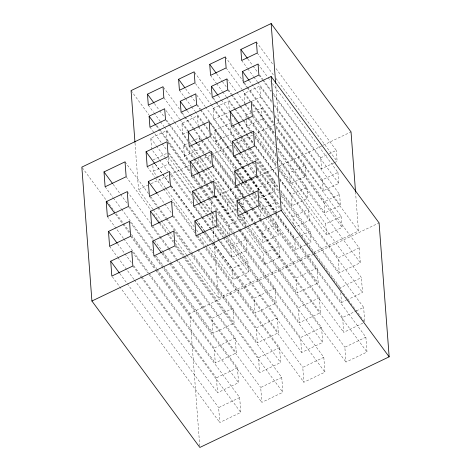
<?xml version="1.0" encoding="UTF-8"?>
<svg xmlns="http://www.w3.org/2000/svg" width="471" height="471" viewBox="0 0 471 471"><rect width="100%" height="100%" fill="white"/><g stroke="black" fill="none" stroke-linecap="round" stroke-linejoin="round"><path stroke-width="0.35" stroke-dasharray="2.35 1.77" d="M159.027 159.286L151.603 149.225L150.779 138.209L166.34 130.761L189.472 162.142M187.97 141.424L182.736 134.323L181.906 123.308L197.473 115.86L203.148 123.555M231.761 143.696L213.863 119.422L213.033 108.407L228.6 100.959L233.84 108.065M244.944 103.832L244.166 93.511L259.733 86.058L271.95 102.637M182.736 134.323L187.275 132.151M213.863 119.422L229.43 111.968L228.6 100.959M252.126 101.106L260.557 97.067L259.733 86.058M153.081 159.922L167.352 153.093M189.63 163.449L184.391 156.343L183.56 145.333L194.588 140.058M195.235 139.746L199.127 137.879L209.165 151.503M236.036 169.272L215.518 141.441L214.694 130.432L230.254 122.984M246.133 119.663L245.821 115.53L261.387 108.083L273.61 124.662M165.48 187.823L153.263 171.244L168.824 163.796L168.359 157.602M184.391 156.343L199.957 148.895L199.539 143.39M215.518 141.441L231.084 133.994L230.566 127.111M250.142 131.279L246.651 126.54L262.212 119.092L261.387 108.083M152.928 209.248L138.527 189.707L147.776 185.28M151.079 183.696L168.918 175.159M169.578 174.841L189.401 165.35M193.369 163.455L210.549 155.23M211.208 154.918L231.691 145.109M235.659 143.213L278.608 122.654L275.759 84.762M211.603 198.638L243.984 183.142M244.643 182.825L255.217 177.767M255.877 177.449L278.343 166.693M279.003 166.381L322.611 145.504M323.277 145.186L351.025 131.904M236.595 209.495L228.164 213.528L227.34 202.518L242.901 195.065L236.789 186.781M258.673 190.372L258.467 187.617L274.034 180.169L250.024 147.6M305.161 165.268L305.991 176.278L290.424 183.725L289.594 172.716L305.161 165.268L275.482 125.003M333.874 162.931L321.552 168.83L320.727 157.814L328.511 154.094M329.158 153.781L336.288 150.367L275.623 68.065M237.243 209.183L240.487 207.629M241.134 207.322L243.731 206.08L243.16 198.509M274.034 180.169L274.858 191.179L259.297 198.627L259.038 195.188M334.522 162.619L337.118 161.376L336.288 150.367M229.771 234.864L228.994 224.543L244.561 217.09L238.45 208.8M260.952 220.652L260.122 209.642L275.688 202.189L256.047 175.548M306.815 187.287L307.645 198.303L292.079 205.75L291.255 194.741L306.815 187.287L277.136 147.029M337.948 172.386L338.773 183.402L323.212 190.849L322.382 179.84L337.948 172.386L272.479 83.573M246.215 239.115L247.04 250.125L231.479 257.578L230.649 246.563L246.215 239.115L239.668 230.231M277.342 224.214L261.776 231.661L262.606 242.677L278.173 235.223L277.342 224.214L259.45 199.94M293.527 225.02L292.909 216.76L308.476 209.312L279.232 169.642M339.603 194.411L340.433 205.421L324.866 212.874L324.036 201.865L339.603 194.411L274.569 106.187M293.733 227.776L309.3 220.322L308.476 209.312M247.87 261.134L248.7 272.15L233.133 279.597L232.303 268.588L247.87 261.134L228.665 235.082M278.997 246.239L279.827 257.248L264.26 264.696L263.436 253.686L278.997 246.239L259.798 220.187M280.887 191.668L310.13 231.338L310.954 242.347L295.394 249.795L294.563 238.785L300.404 235.995M301.051 235.683L310.13 231.338M341.257 216.436L342.087 227.446L326.521 234.899L325.691 223.884L341.257 216.436L276.224 128.212M186.969 255.429L218.397 298.061L311.137 253.669M313.733 252.427L358.478 231.008L355.523 191.656M199.745 446.031L189.784 313.527L313.556 254.281M314.216 253.963L379.084 222.913M232.968 308.269L234.087 323.153L213.051 333.221L211.932 318.337L232.968 308.269L192.056 252.774M275.035 288.134L276.153 303.018L255.123 313.085L253.999 298.202L275.035 288.134L233.946 232.362M317.101 267.999L318.219 282.877L297.189 292.944L296.071 278.067L317.101 267.999L276.189 212.498M359.167 247.864L360.286 262.741L339.255 272.809L338.137 257.931L359.167 247.864L276.913 136.272M235.206 338.031L236.324 352.914L215.294 362.982L214.17 348.098L235.206 338.031L177.32 259.503M277.272 317.896L278.39 332.773L257.36 342.847L256.242 327.963L277.272 317.896L219.386 239.368M319.338 297.76L320.457 312.638L299.426 322.706L298.308 307.828L319.338 297.76L261.888 219.822M340.48 289.112L340.374 287.693L361.404 277.625L278.279 164.856M275.341 212.827L341.493 302.57L346.091 300.368M346.75 300.056L362.523 292.503L361.404 277.625M237.443 367.792L238.561 382.67L217.531 392.743L216.413 377.86L237.443 367.792L155.189 256.2M279.509 347.657L280.628 362.535L259.598 372.602L258.479 357.725L279.509 347.657L205.085 246.692M321.575 327.522L322.694 342.399L301.664 352.467L300.545 337.589L321.575 327.522L247.151 226.557M362.794 323.206L343.73 332.332L342.611 317.454L355.758 311.16M356.412 310.842L363.641 307.386L280.952 195.206M239.68 397.553L240.799 412.431L219.769 422.499L218.65 407.621L239.68 397.553L148.283 273.563M281.746 377.418L282.865 392.296L261.835 402.364L260.716 387.486L281.746 377.418L173.811 230.99M323.812 357.283L324.931 372.161L303.901 382.228L302.782 367.351L323.812 357.283L232.421 233.292M365.885 337.148L367.003 352.025L345.967 362.093L344.849 347.215L365.885 337.148L274.487 213.157M256.418 42.013L273.003 64.509M257.248 53.023L274.269 76.114M276.012 78.486L337.118 161.376M258.073 64.032L267.675 77.061M268.111 77.65L270.731 81.206M247.834 58.934L252.639 65.451M253.074 66.04L257.878 72.552M259.621 74.924L263.112 79.658M263.548 80.253L271.408 90.909M273.151 93.276L320.727 157.814M258.903 75.048L261.958 79.193M262.394 79.782L271.561 92.216M273.739 95.177L338.773 183.402M241.682 60.476L247.357 68.171M247.793 68.76L253.469 76.461M253.904 77.05L257.396 81.789M257.831 82.384L271.796 101.33M274.416 104.88L321.552 168.83M249.495 80.959L273.062 112.934M274.805 115.301L322.382 179.84M260.557 97.067L273.215 114.241M274.964 116.608L340.433 205.421M278.608 122.654L358.478 231.008M225.291 56.914L242.748 80.594M244.496 82.967L247.11 86.517M247.546 87.111L273.733 122.637M243.336 82.496L246.828 87.235M247.263 87.824L273.892 123.944M276.071 126.905L323.212 190.849M251.231 101.436L274.299 132.728M226.115 67.924L241.829 89.237M242.265 89.831L250.125 100.488M252.739 104.044L274.564 133.646M276.748 136.608L305.991 176.278M244.166 93.511L249.842 101.206M252.456 104.756L274.281 134.365M276.901 137.915L324.036 201.865M262.212 119.092L274.87 136.266M276.618 138.633L342.087 227.446M226.945 78.934L236.548 91.963M236.984 92.551L244.838 103.214M245.279 103.803L250.949 111.503M253.133 114.459L275.394 144.656M244.991 104.521L251.538 113.399M253.286 115.772L275.547 145.969M277.289 148.336L324.866 212.874M252.35 116.319L275.417 147.611M278.031 151.156L360.286 262.741M216.707 73.835L221.947 80.941M222.383 81.536L226.745 87.453M228.494 89.826L231.549 93.97M231.985 94.559L240.275 105.81M240.71 106.399L276.065 154.364M277.813 156.731L289.594 172.716M227.776 89.949L230.825 94.094M231.267 94.683L239.556 105.934M239.992 106.528L247.852 117.185M248.288 117.774L276.218 155.671M278.402 158.633L307.645 198.303M245.821 115.53L247.569 117.897M248.005 118.492L275.935 156.384M278.555 159.94L325.691 223.884M253.469 131.197L276.536 162.489M210.555 75.372L216.224 83.073M216.66 83.661L222.336 91.362M222.771 91.951L226.263 96.69M226.704 97.279L234.994 108.53M235.429 109.125L243.289 119.781M243.725 120.376L251.579 131.032M255.07 135.766L276.895 165.374M279.079 168.335L290.424 183.725M234.275 108.654L242.565 119.905M243.007 120.499L250.86 131.156M251.296 131.75L252.603 133.523M254.787 136.484L276.612 166.086M250.578 131.874L252.762 134.83M254.941 137.791L277.201 167.988M278.95 170.361L326.521 234.899M239.339 123.902L253.704 143.39M255.441 145.751L278.073 176.454M279.815 178.815L338.137 257.931M218.361 95.86L220.981 99.41M221.417 100.005L229.713 111.256M238.879 123.69L253.716 143.82M255.465 146.187L277.719 176.384M279.468 178.75L291.255 194.741M231.608 114.93L235.106 119.669M235.541 120.258L236.848 122.036M238.597 124.403L245.579 133.876M246.015 134.471L278.09 177.961M279.621 180.063L362.523 292.503M194.594 72.404L210.743 94.312M213.363 97.868L215.983 101.418M216.419 102.013L230.384 120.959M232.132 123.325L233.004 124.509M233.439 125.103L241.299 135.76M241.735 136.355L249.589 147.011M212.209 97.397L215.7 102.136M216.136 102.725L230.101 121.671M232.721 125.227L240.581 135.883M241.017 136.478L249.306 147.723M249.742 148.318L278.549 187.393M280.734 190.355L292.079 205.75M232.874 126.534L240.292 136.602M240.734 137.191L248.588 147.847M249.024 148.442L278.267 188.112M231.32 126.387L247.422 148.23M247.858 148.824L279.191 191.332M280.934 193.693L339.255 272.809M256.577 162.142L279.209 192.845M195.424 83.414L210.702 104.138M211.138 104.733L236.012 138.48M236.454 139.075L244.308 149.731M244.743 150.326L253.039 161.571M253.475 162.165L254.782 163.943M257.401 167.493L274.858 191.179M213.033 108.407L243.589 149.855M244.025 150.449L251.879 161.106M252.315 161.7L254.935 165.25M257.119 168.212L279.815 198.998M281.558 201.37L292.909 216.76M231.084 133.994L234.576 138.727M235.011 139.322L251.596 161.824M252.032 162.413L255.529 167.152M257.272 169.519L279.533 199.716M281.275 202.083L310.954 242.347M241.576 153.664L248.541 163.113M248.976 163.702L255.506 172.557M257.678 175.512L279.444 205.032M282.052 208.576L340.374 287.693M256.83 175.842L280.327 207.723M299.044 233.11L301.222 236.065M301.658 236.654L311.231 249.642M311.667 250.236L364.76 322.264L363.641 307.386M196.69 95.018L204.979 106.269M205.415 106.864L231.167 141.795M233.787 145.351L239.027 152.451M239.462 153.046L247.316 163.702M247.752 164.297L255.612 174.953M233.94 146.658L238.308 152.58M238.744 153.169L247.034 164.42M247.469 165.009L255.329 175.671M255.765 176.26L280.204 209.418M185.58 88.736L190.378 95.248M190.814 95.843L195.618 102.354M197.361 104.721L200.416 108.866M200.852 109.46L232.715 152.686M235.335 156.237L242.753 166.304M243.189 166.893L250.613 176.961M251.049 177.549L258.467 187.617M209.165 121.577L232.668 153.458M234.846 156.407L241.806 165.857M242.241 166.446L250.513 177.667M250.949 178.256L275.753 211.909M196.643 104.85L200.134 109.584M200.569 110.179L208.429 120.835M210.172 123.202L232.433 153.399M234.617 156.36L242.035 166.428M242.471 167.017L250.331 177.673M250.766 178.268L275.641 212.015M214.694 130.432L232.586 154.706M233.021 155.3L241.317 166.551M241.753 167.14L249.606 177.803M250.048 178.391L274.923 212.144M275.358 212.733L294.563 238.785M233.557 156.148L241.393 166.775M241.823 167.364L249.659 177.991M250.095 178.586L274.905 212.238M258.379 191.314L274.051 212.568M179.422 90.273L185.097 97.974M185.533 98.563L191.208 106.263M191.644 106.852L194.7 110.997M195.135 111.592L203.431 122.843M203.866 123.431L209.1 130.538M210.849 132.904L245.326 179.681M245.762 180.275L254.057 191.526M254.493 192.115L257.113 195.671M203.584 124.15L208.818 131.256M210.566 133.623L236.754 169.148M237.19 169.743L245.044 180.399M245.479 180.988L257.266 196.978M236.471 169.866L244.325 180.523M244.761 181.111L252.621 191.774M253.057 192.362L257.855 198.88M259.603 201.247L269.642 214.864M270.077 215.453L295.394 249.795M210.284 136.455L242.924 180.734M244.667 183.095L251.632 192.545M252.067 193.134L257.725 200.811M259.468 203.172L318.219 282.877M243.813 183.425L250.778 192.875M251.214 193.463L257.743 202.318M259.486 204.685L267.316 215.312M267.752 215.901L342.611 317.454M259.068 205.603L266.898 216.23M267.334 216.819L367.003 352.025M187.234 110.762L189.854 114.312M190.29 114.906L198.144 125.563M198.579 126.157L206.875 137.402M207.311 137.997L234.37 174.706M236.118 177.072L240.045 182.407M240.481 182.995L248.776 194.246M249.212 194.835L257.066 205.497M257.502 206.086L260.122 209.642M198.297 126.87L234.523 176.013M236.271 178.385L248.058 194.37M248.494 194.965L265.079 217.461M265.514 218.055L278.173 235.223M211.838 151.927L234.905 183.219M237.084 186.169L244.478 196.207M244.914 196.796L252.75 207.423M253.186 208.017L261.452 219.233M163.466 87.306L180.052 109.808M182.236 112.763L184.856 116.319M185.291 116.908L193.581 128.159M194.017 128.754L201.876 139.41M202.312 140.005L210.166 150.661M212.35 153.623L235.047 184.408M235.794 185.91L243.631 196.537M244.066 197.125L251.897 207.752M252.332 208.347L260.169 218.974M260.604 219.563L343.73 332.332M181.076 112.298L184.132 116.443M184.573 117.038L192.863 128.283M193.298 128.877L201.158 139.534M201.594 140.128L209.448 150.785M212.503 154.93L234.764 185.127M235.2 185.715L243.054 196.378M243.495 196.966L251.349 207.629M251.785 208.217L260.08 219.468M209.601 152.092L210.914 153.87M212.656 156.237L251.067 208.341M251.502 208.936L259.356 219.592M163.861 97.727L179.569 119.039M180.004 119.634L188.3 130.885M197.902 143.908L204.885 153.381M205.321 153.976L211.432 162.265M213.18 164.632L238.491 198.974M238.927 199.569L243.731 206.08M181.906 123.308L187.582 131.009M197.184 144.032L204.237 153.487M204.602 154.099L211.149 162.978M212.939 165.297L237.773 199.098M238.185 199.539L246.504 210.937M246.886 211.349L254.793 222.188M255.158 222.565L296.071 278.067M199.957 148.895L211.302 164.291M213.051 166.657L237.49 199.816M239.239 202.183L254.075 222.312M254.511 222.907L279.827 257.248M212.521 166.216L237.331 199.869M239.074 202.23L239.939 203.413M246.468 212.268L253.869 222.306M254.305 222.895L320.457 312.638M246.05 213.186L253.015 222.636M253.451 223.225L344.849 347.215M165.998 110.514L174.288 121.765M174.723 122.354L187.817 140.117M190.001 143.078L191.308 144.856M191.744 145.445L199.604 156.107M200.04 156.696L207.894 167.352M208.329 167.947L236.701 206.433M191.026 145.568L198.886 156.231M199.321 156.819L207.175 167.476M207.611 168.07L236.854 207.74M238.603 210.107L240.781 213.069M241.223 213.663L249.077 224.32M249.512 224.914L262.606 242.677M189.254 146.522L197.084 157.149M197.52 157.744L205.356 168.371M205.792 168.959L236.689 210.878M240.175 215.6L247.569 225.638M248.005 226.227L297.189 292.944M214.075 181.688L236.707 212.386M239.321 215.93L246.722 225.968M238.032 215.671L245.868 226.298M246.304 226.887L345.967 362.093M154.447 103.638L159.251 110.149M159.687 110.744L164.049 116.661M166.669 120.217L194.605 158.109M195.041 158.703L202.895 169.36M203.331 169.954L211.191 180.611M211.626 181.2L212.933 182.978M214.682 185.344L227.34 202.518M165.515 119.746L169.007 124.485M169.442 125.08L193.881 158.232M194.323 158.827L202.612 170.078M203.048 170.667L213.086 184.285M214.835 186.657L244.514 226.916M183.56 145.333L193.599 158.951M194.04 159.545L201.894 170.202M202.33 170.79L210.184 181.453M210.625 182.041L213.239 185.598M214.988 187.964L243.795 227.04M244.231 227.634L263.436 253.686M199.51 173.805L206.475 183.248M206.91 183.837L213.875 193.287M215.612 195.648L298.308 307.828M148.294 105.174L153.528 112.281M153.97 112.875L160.075 121.165M160.517 121.754L164.008 126.493M164.444 127.082L189.754 161.423M198.921 173.858L206.345 183.925M206.781 184.514L213.763 193.993M215.506 196.36L228.164 213.528M214.758 195.977L239.568 229.63M240.004 230.219L322.694 342.399M191.656 165.103L213.916 195.3M214.352 195.889L239.233 229.642M191.809 166.41L196.177 172.333M196.613 172.922L204.903 184.173M205.338 184.767L213.198 195.424M213.634 196.013L238.514 229.766M238.95 230.354L264.26 264.696M131.073 90.603L148.966 114.877M156.825 125.539L159.445 129.089M159.881 129.684L189.996 170.537M191.738 172.904L193.051 174.682M193.487 175.271L201.341 185.933M201.776 186.522L209.636 197.178M156.107 125.663L190.149 171.844M193.64 176.584L200.622 186.057M201.058 186.646L208.918 197.302M209.354 197.897L228.994 224.543M167.535 142.301L190.302 173.151M192.78 176.543L200.34 186.769M200.611 187.175L208.635 198.02M208.883 198.391L233.687 232.044M191.491 176.284L199.321 186.91M199.757 187.499L207.593 198.132M208.029 198.721L232.833 232.374M233.269 232.962L299.426 322.706M215.877 210.855L231.985 232.703M149.949 127.199L161.736 143.184M162.171 143.779L166.534 149.696M169.154 153.252L195.341 188.777M195.777 189.371L203.631 200.028M204.073 200.617L211.926 211.279M212.362 211.868L215.418 216.012M217.166 218.379L228.947 234.37M168 152.781L194.623 188.9M195.059 189.495L202.913 200.151M203.348 200.74L211.644 211.991M212.08 212.586L215.571 217.319M217.319 219.692L228.229 234.493M168.218 156.59L192.592 189.654M194.335 192.015L200.422 200.281M202.601 203.236L209.566 212.68M210.001 213.269L215.659 220.946M217.832 223.902L226.539 235.706M226.975 236.295L276.153 303.018M201.747 203.56L208.712 213.01M209.148 213.599L216.112 223.048M217.849 225.409L300.545 337.589M217.001 225.739L224.832 236.365M225.268 236.954L324.931 372.161M150.779 138.209L156.013 145.315M156.449 145.91L164.744 157.155M165.18 157.75L191.803 193.869M193.552 196.236L198.35 202.748M198.786 203.342L206.645 213.999M207.081 214.593L214.935 225.25M215.371 225.839L223.23 236.501M223.666 237.09L230.649 246.563M168.824 163.796L191.956 195.177M194.14 198.138L197.632 202.871M198.067 203.466L205.927 214.122M206.363 214.717L214.217 225.374M214.652 225.962L222.948 237.213M223.384 237.808L248.7 272.15M169.336 171.473L192.404 202.765M195.453 206.899L202.412 216.342M202.848 216.931L218.95 238.779M193.728 206.045L201.559 216.672M201.994 217.261L209.83 227.887M210.266 228.482L301.664 352.467M159.463 159.881L167.753 171.132M170.808 175.277L192.633 204.879M193.069 205.474L201.364 216.719M201.8 217.314L209.654 227.97M210.09 228.565L218.385 239.81M218.821 240.404L231.479 257.578M155.489 164.379L162.471 173.852M162.907 174.441L169.454 183.325M171.203 185.692L195.642 218.85M196.077 219.445L204.373 230.69M204.808 231.285L212.662 241.941M213.098 242.536L232.303 268.588M155.206 164.179L162.171 173.622M162.607 174.217L169.566 183.661M171.309 186.021L195.683 219.086M196.119 219.674L212.656 242.112M213.092 242.7L253.999 298.202M170.455 186.351L194.829 219.415M204.402 232.403L211.803 242.441M212.238 243.03L278.39 332.773M203.984 233.322L211.385 243.36M211.82 243.949L302.782 367.351M165.916 188.418L194.287 226.904M196.472 229.86L199.092 233.416M199.527 234.005L233.133 279.597M147.188 166.657L155.018 177.284M155.454 177.879L163.29 188.506M163.725 189.095L195.059 231.602M197.673 235.147L205.503 245.774M205.939 246.368L255.123 313.085M171.574 201.235L195.076 233.116M197.255 236.065L204.65 246.103M195.965 235.806L303.901 382.228M157.444 193.94L164.408 203.384M164.844 203.972L171.373 212.833M173.546 215.783L197.92 248.847M198.356 249.436L256.242 327.963M172.692 216.112L197.066 249.177M197.502 249.765L280.628 362.535M125.033 161.847L148.536 193.728M150.708 196.684L158.109 206.716M158.544 207.311L166.381 217.938M166.816 218.526L191.62 252.179M149.425 196.419L157.255 207.046M157.691 207.64L165.527 218.267M165.963 218.856L190.767 252.509M191.202 253.098L257.36 342.847M153.363 209.836L160.782 219.904M161.217 220.493L169.513 231.744M169.949 232.338L173.004 236.483M175.624 240.033L186.534 254.835M126.151 176.725L150.961 210.378M153.57 213.922L159.227 221.6M159.663 222.188L167.499 232.815M167.935 233.41L173.593 241.081M175.33 243.442L234.087 323.153M159.681 223.701L166.646 233.145M167.081 233.734L173.611 242.594M176.219 246.133L183.619 256.171M184.055 256.76L258.479 357.725M174.929 245.874L182.33 255.912M182.766 256.501L282.865 392.296M127.27 191.609L150.773 223.49M152.951 226.439L168.618 247.699M169.054 248.288L176.884 258.915M151.662 226.18L159.492 236.807M159.928 237.396L167.764 248.029M168.2 248.617L176.466 259.833M176.902 260.428L259.598 372.602M113.14 184.314L120.105 193.758M120.541 194.352L127.064 203.207M129.678 206.751L154.052 239.816M154.488 240.404L162.318 251.031M162.754 251.62L170.59 262.247M171.026 262.842L211.932 318.337M128.389 206.486L153.199 240.139M162.772 253.133L169.737 262.577M170.172 263.165L236.324 352.914M161.918 253.463L168.883 262.906M169.319 263.495L260.716 387.486M105.115 186.793L112.952 197.42M113.387 198.014L121.224 208.641M121.659 209.23L152.557 251.149M156.036 255.877L163.001 265.32M163.437 265.909L213.051 333.221M129.943 221.959L152.575 252.662M153.899 255.941L161.3 265.98M161.73 266.568L261.835 402.364M82.284 167.694L114.488 211.385M116.231 213.746L123.196 223.189M123.626 223.784L129.719 232.05M131.462 234.411L156.708 268.653M157.143 269.247L189.784 313.527M115.377 214.075L122.342 223.519M122.778 224.114L129.737 233.557M131.48 235.918L155.854 268.982M156.29 269.571L214.17 348.098M130.626 236.248L155.436 269.901M155.872 270.495L238.561 382.67M107.359 216.554L123.461 238.403M123.897 238.991L148.701 272.644M149.136 273.239L215.294 362.982M132.18 251.72L147.847 272.974M117.615 243.837L131.974 263.318M133.717 265.679L141.553 276.306M141.989 276.901L216.413 377.86M132.863 266.009L140.699 276.636M141.135 277.225L240.799 412.431M109.596 246.315L117.426 256.942M117.862 257.537L133.964 279.38M134.4 279.968L217.531 392.743M119.852 273.598L126.817 283.042M127.252 283.63L218.65 407.621M112.269 276.665L219.769 422.499M340.745 292.65L341.493 302.57M275.688 202.189L276.465 212.515M246.186 120.346L246.651 126.54M242.901 195.065L243.107 197.82M244.561 217.09L245.385 228.099M210.943 198.956L213.016 226.486M213.069 227.175L214.152 241.629M214.258 243.001L218.397 298.061M197.473 115.86L198.197 125.492M199.127 137.879L199.333 140.635M166.34 130.761L167.064 140.393M152.845 165.739L153.263 171.244M135.018 143.072L138.527 189.707"/><path stroke-width="0.71" d="M355.523 191.656L351.025 131.904L271.155 23.55L131.073 90.603L134.965 142.342M147.464 94.165L163.031 86.711L163.861 97.727L148.294 105.174L147.464 94.165L154.011 103.043M178.597 79.263L194.158 71.816L194.988 82.825L179.422 90.273L178.597 79.263L184.703 87.553M209.725 64.362L225.291 56.914L226.115 67.924L210.555 75.372L209.725 64.362L216.271 73.246M240.852 49.461L256.418 42.013L257.248 53.023L241.682 60.476L240.852 49.461L247.399 58.345M149.119 116.19L164.685 108.736L165.515 119.746L149.949 127.199L149.119 116.19L155.665 125.068M180.252 101.289L195.818 93.835L196.643 104.85L181.076 112.298L180.252 101.289L186.799 110.167M211.379 86.387L226.945 78.934L227.776 89.949L212.209 97.397L211.379 86.387L217.926 95.266M242.512 71.486L258.073 64.032L258.903 75.048L243.336 82.496L242.512 71.486L249.059 80.364M271.149 76.49L81.848 167.105L91.916 301.028L199.851 447.45L389.152 356.835L379.084 222.913L271.149 76.49L281.216 210.413L389.152 356.835M103.997 171.915L125.033 161.847L126.151 176.725L105.115 186.793L103.997 171.915L112.704 183.725M146.069 151.78L167.099 141.712L168.218 156.59L147.188 166.657L146.069 151.78L154.771 163.584M188.135 131.644L209.165 121.577L210.284 136.455L189.254 146.522L188.135 131.644L196.837 143.449M230.201 111.509L251.231 101.436L252.35 116.319L231.32 126.387L230.201 111.509L238.903 123.314M106.24 201.676L127.27 191.609L128.389 206.486L107.359 216.554L106.24 201.676L114.506 212.892M148.306 181.541L169.336 171.473L170.455 186.351L149.425 196.419L148.306 181.541L157.008 193.345M190.372 161.406L211.402 151.338L212.521 166.216L191.491 176.284L190.372 161.406L199.074 173.21M232.439 141.265L253.469 131.197L254.587 146.081L233.557 156.148L232.439 141.265L241.14 153.075M108.477 231.438L129.507 221.37L130.626 236.248L109.596 246.315L108.477 231.438L117.179 243.242M150.543 211.302L171.574 201.235L172.692 216.112L151.662 226.18L150.543 211.302L159.245 223.107M192.61 191.161L213.64 181.094L214.758 195.977L193.728 206.045L192.61 191.161L201.311 202.972M234.676 171.026L255.706 160.958L256.83 175.842L235.794 185.91L234.676 171.026L243.377 182.836M110.714 261.199L131.745 251.131L132.863 266.009L111.833 276.077L110.714 261.199L119.416 273.003M152.781 241.064L173.811 230.99L174.929 245.874L153.899 255.941L152.781 241.064L161.482 252.868M194.847 220.923L215.877 210.855L217.001 225.739L195.965 235.806L194.847 220.923L203.549 232.733M236.913 200.787L257.949 190.72L259.068 205.603L238.032 215.671L236.913 200.787L245.615 212.598M91.916 301.028L281.216 210.413M271.155 23.55L275.647 83.302"/></g></svg>
